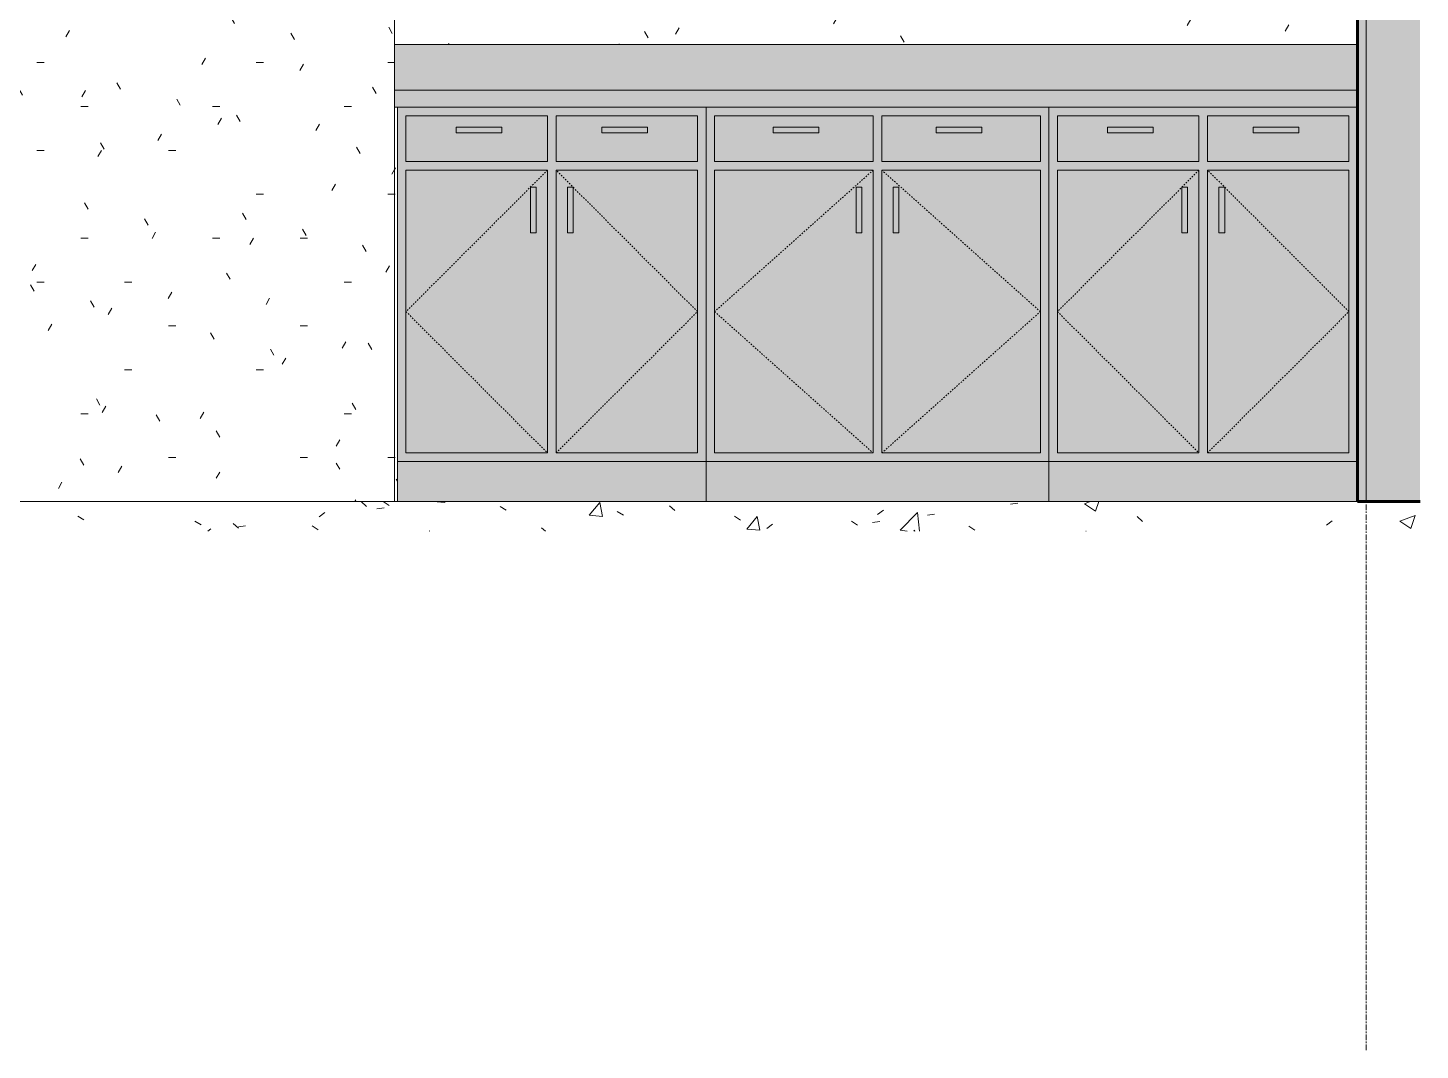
# Model space of a CAD drawing. Header units: inches. Extents: x -1667 to 6641, y -48 to 265.
# Drawn here: x 6511.6 to 6633.5, y -48 to 41.5 of the extents above; entities that cross this region are included whole.
import ezdxf

# ---------------------------------------------------------------- set-up
doc = ezdxf.new("R2010")
doc.units = ezdxf.units.IN
doc.header["$MEASUREMENT"] = 0
doc.linetypes.add('Dash', pattern=[0.25, 0.125, -0.125])
doc.linetypes.add('Grid Line 1_2_', pattern=[0.875, 0.5, -0.125, 0.125, -0.125])
for name, color, linetype, lineweight in [('A-WALL', 113, 'Continuous', 18), ('A-WALL-PATT', 111, 'Continuous', 18), ('C-BLDG-PADS', 91, 'Continuous', 9), ('I-WALL', 2, 'Continuous', 18), ('L-SITE-WALL', 31, 'Continuous', 18), ('Q-CASE', 31, 'Continuous', 9), ('S-GRID', 1, 'Continuous', 9)]:
    doc.layers.add(name, color=color, linetype=linetype, lineweight=lineweight)
pattern_1 = [(0, (6546.986, 0), (15.36, 3.84), [0.634, -10.886, 0.634, -10.886, -61.44]), (0, (6546.986, 0), (15.36, 3.84), [-23.04, 0.634, -22.406, 0.634, -10.886, -26.88]), (0, (6546.986, 0), (15.36, 3.84), [-57.6, 0.634, -7.046, 0.634, -18.566]), (120, (6552.746, 1.92), (-11.00554, 11.38215), [0.634, -10.886, 0.634, -10.886, -61.44]), (120, (6552.746, 1.92), (-11.00554, 11.38215), [-23.04, 0.634, -22.406, 0.634, -10.886, -26.88]), (120, (6552.746, 1.92), (-11.00554, 11.38215), [-57.6, 0.634, -7.046, 0.634, -18.566]), (240, (6554.666, 9.6), (-4.35446, -15.22215), [0.634, -10.886, 0.634, -10.886, -61.44]), (240, (6554.666, 9.6), (-4.35446, -15.22215), [-23.04, 0.634, -22.406, 0.634, -10.886, -26.88]), (240, (6554.666, 9.6), (-4.35446, -15.22215), [-57.6, 0.634, -7.046, 0.634, -18.566])]

# ---------------------------------------------------------------- blocks, each defined once
blk = doc.blocks.new('Open Source Metal Building_Exterior_rvt-20-Conference - North Elevation')
at = {"layer": 'A-WALL-PATT', "lineweight": 9}
h = blk.add_hatch(dxfattribs=at)
h.set_pattern_fill('FP_41', color=8, style=0, pattern_type=2)
h.set_pattern_definition([(161.57, (6547.226, 0.24), (-1.92045124, 0.00015035), [0, -13.661, 1.517, 0]), (18.43, (6546.746, 0.24), (-1.92045124, -0.00015035), [0, -13.661, 1.517, 0]), (108.43, (6547.226, 0.24), (0.95996907, -4.80073665), [4.553, -10.625]), (71.57, (6546.746, 0.24), (0.95996907, 4.80073665), [4.553, -10.625])])
h.paths.add_polyline_path([(2034.31, 0), (2039.04, 0), (2039.04, 163.01), (2034.31, 163.01), (2034.31, 38.8)], flags=0)
at = {"layer": 'C-BLDG-PADS'}
h = blk.add_hatch(dxfattribs=at)
h.set_pattern_fill('FP_43', style=0, pattern_type=2)
h.set_pattern_definition([(50, (6546.986, 0), (13.77135, -1.20496), [1.44, -15.84]), (355, (6546.986, 0), (-2.66442, 14.442176), [1.152, -12.672]), (100.451, (6548.134, -0.1), (11.107076, 13.237366), [1.224, -13.462]), (46.184, (6546.986, 3.84), (20.491284, -3.17785), [2.16, -23.76]), (96.636, (6548.694, 3.575), (17.94587, 18.70315), [1.836, -20.193]), (351.184, (6546.986, 3.84), (17.94541, 18.70261), [1.728, -19.008]), (21, (6548.906, 2.88), (11.460518, -7.730365), [1.44, -15.84]), (326, (6548.906, 2.88), (4.67135, 13.92315), [1.152, -12.672]), (71.451, (6549.861, 2.236), (16.13207, 6.192844), [1.224, -13.462]), (37.5, (6546.986, 0), (0.233123, 6.39175), [0.634, -11.885, 0.634, -12.23, -12.72]), (37.5, (6546.986, 0), (0.233123, 6.39175), [-25.382, 0.634, -12.086]), (7.5, (6546.986, 0), (5.0507295, 7.573041), [0.634, -6.701, 0.634, -11.597, -4.848]), (7.5, (6546.986, 0), (5.0507295, 7.573041), [-19.565, 0.634, -4.214]), (327.5, (6542.705, 0), (10.2495805, -0.43289), [0.634, -4.166, 0.634, -14.342, -19.872]), (327.5, (6542.705, 0), (10.2495805, -0.43289), [-19.776, 0.634, -19.238]), (317.5, (6540.785, 0), (11.19739, 1.922144), [0.634, -5.606, 0.634, -9.312, -14.112]), (317.5, (6540.785, 0), (11.19739, 1.922144), [-16.186, 0.634, -13.478])])
h.paths.add_polyline_path([(1795.41, -2.6), (2039.04, -2.6), (2039.04, 0), (1795.41, 0)], flags=0)
at = {"layer": 'L-SITE-WALL', "lineweight": 5}
blk.add_hatch(color=21, dxfattribs=at).paths.add_polyline_path([(2033.56, 0), (2034.31, 0), (2034.31, 163.01), (2033.56, 163.01), (2033.56, 38.8)], flags=0)
at = {"layer": 'A-WALL', "color": 250}
blk.add_line((2034.31, 0), (2034.31, 163.01), dxfattribs=at)
at = {"layer": 'C-BLDG-PADS', "color": 250, "lineweight": 18}
blk.add_line((2039.04, 0), (1795.41, 0), dxfattribs=at)
at = {"layer": 'L-SITE-WALL', "color": 130, "lineweight": 60}
for p, q in [((2033.56, 163.01), (2033.56, 0)), ((2033.56, 0), (2039.04, 0))]:
    blk.add_line(p, q, dxfattribs=at)
at = {"layer": 'S-GRID', "linetype": 'Grid Line 1_2_'}
blk.add_line((2034.31, -48), (2034.31, 211.35), dxfattribs=at)
blk = doc.blocks.new('Counter Top - 24_ Depth-616032-Conference - North Elevation')
at = {"layer": 'Q-CASE'}
for points in [[(2033.56, 36), (2033.56, 40), (1949.31, 40), (1949.31, 36), (1978.13, 36)], [(1978.13, 34.5), (2033.56, 34.5), (2033.56, 36), (1949.31, 36), (1949.31, 34.5)]]:
    blk.add_hatch(color=256, dxfattribs=at).paths.add_polyline_path(points, flags=0)
for p, q in [((1949.31, 40), (2033.56, 40)), ((1949.31, 36), (2033.56, 36)), ((2033.56, 34.5), (1949.31, 34.5))]:
    blk.add_line(p, q, dxfattribs=at)
blk = doc.blocks.new('Base Cabinet-Double Door _ 2 Drawer - 27_-581375-Conference - North Elevation')
at = {"layer": 'Q-CASE'}
h = blk.add_hatch(color=256, dxfattribs=at)
h.paths.add_polyline_path([(1949.56, 3.5), (1976.56, 3.5), (1976.56, 34.5), (1949.56, 34.5), (1949.56, 23.5)], flags=0)
h.paths.add_polyline_path([(1961.69, 23.5), (1961.19, 23.5), (1961.19, 27.5), (1961.69, 27.5)], flags=0)
h.paths.add_polyline_path([(1964.44, 23.5), (1964.44, 27.5), (1964.94, 27.5), (1964.94, 23.5)], flags=0)
h.paths.add_polyline_path([(1954.69, 32.25), (1954.69, 32.75), (1958.69, 32.75), (1958.69, 32.25)], flags=0)
h.paths.add_polyline_path([(1967.44, 32.25), (1967.44, 32.75), (1971.44, 32.75), (1971.44, 32.25)], flags=0)
h = blk.add_hatch(color=256, dxfattribs=at)
h.paths.add_polyline_path([(1961.19, 23.5), (1961.69, 23.5), (1961.69, 27.5), (1961.19, 27.5)], flags=0)
h.paths.add_polyline_path([(1964.94, 23.5), (1964.94, 27.5), (1964.44, 27.5), (1964.44, 23.5)], flags=0)
h.paths.add_polyline_path([(1958.69, 32.25), (1958.69, 32.75), (1954.69, 32.75), (1954.69, 32.25)], flags=0)
h.paths.add_polyline_path([(1967.44, 32.25), (1971.44, 32.25), (1971.44, 32.75), (1967.44, 32.75)], flags=0)
blk.add_hatch(color=256, dxfattribs=at).paths.add_polyline_path([(1950.31, 0), (1976.56, 0), (1976.56, 3.5), (1949.56, 3.5), (1949.56, 0)], flags=0)
for p, q in [((1949.56, 34.5), (1949.56, 3.5)), ((1976.56, 3.5), (1976.56, 34.5)), ((1950.31, 29.75), (1950.31, 33.75)), ((1950.31, 33.75), (1962.69, 33.75)), ((1962.69, 29.75), (1962.69, 33.75)), ((1963.44, 33.75), (1975.81, 33.75)), ((1963.44, 29.75), (1963.44, 33.75)), ((1975.81, 33.75), (1975.81, 29.75)), ((1958.69, 32.75), (1954.69, 32.75)), ((1954.69, 32.75), (1954.69, 32.25)), ((1954.69, 32.25), (1958.69, 32.25)), ((1958.69, 32.25), (1958.69, 32.75)), ((1971.44, 32.75), (1967.44, 32.75)), ((1967.44, 32.75), (1967.44, 32.25)), ((1967.44, 32.25), (1971.44, 32.25)), ((1971.44, 32.25), (1971.44, 32.75)), ((1962.69, 29.75), (1950.31, 29.75)), ((1975.81, 29.75), (1963.44, 29.75)), ((1950.31, 4.25), (1950.31, 29)), ((1950.31, 29), (1962.69, 29)), ((1962.69, 4.25), (1962.69, 29)), ((1963.44, 29), (1975.81, 29)), ((1963.44, 4.25), (1963.44, 29)), ((1975.81, 29), (1975.81, 4.25)), ((1961.69, 27.5), (1961.19, 27.5)), ((1961.19, 27.5), (1961.19, 23.5)), ((1961.69, 23.5), (1961.69, 27.5)), ((1964.94, 27.5), (1964.44, 27.5)), ((1964.44, 27.5), (1964.44, 23.5)), ((1964.94, 23.5), (1964.94, 27.5)), ((1961.19, 23.5), (1961.69, 23.5)), ((1964.44, 23.5), (1964.94, 23.5)), ((1962.69, 4.25), (1950.31, 4.25)), ((1975.81, 4.25), (1963.44, 4.25)), ((1949.56, 3.5), (1976.56, 3.5)), ((1949.56, 0), (1949.56, 3.5)), ((1976.56, 3.5), (1976.56, 0))]:
    blk.add_line(p, q, dxfattribs=at)
at = {"layer": 'Q-CASE', "linetype": 'Dash'}
for p, q in [((1962.69, 29), (1950.31, 16.62)), ((1975.81, 16.62), (1963.44, 29)), ((1950.31, 16.62), (1962.69, 4.25)), ((1963.44, 4.25), (1975.81, 16.62))]:
    blk.add_line(p, q, dxfattribs=at)
blk = doc.blocks.new('Base Cabinet-Double Door _ 2 Drawer - 30_-703844-Conference - North Elevation')
at = {"layer": 'Q-CASE'}
h = blk.add_hatch(color=256, dxfattribs=at)
h.paths.add_polyline_path([(1992.94, 3.5), (2006.56, 3.5), (2006.56, 34.5), (1976.56, 34.5), (1976.56, 3.5), (1990.19, 3.5)], flags=0)
h.paths.add_polyline_path([(1989.69, 23.5), (1989.69, 27.5), (1990.19, 27.5), (1990.19, 23.5)], flags=0)
h.paths.add_polyline_path([(1992.94, 23.5), (1992.94, 27.5), (1993.44, 27.5), (1993.44, 23.5)], flags=0)
h.paths.add_polyline_path([(1986.44, 32.25), (1982.44, 32.25), (1982.44, 32.75), (1986.44, 32.75)], flags=0)
h.paths.add_polyline_path([(2000.69, 32.25), (1996.69, 32.25), (1996.69, 32.75), (2000.69, 32.75)], flags=0)
h = blk.add_hatch(color=256, dxfattribs=at)
h.paths.add_polyline_path([(1992.94, 23.5), (1993.44, 23.5), (1993.44, 27.5), (1992.94, 27.5)], flags=0)
h.paths.add_polyline_path([(1990.19, 23.5), (1990.19, 27.5), (1989.69, 27.5), (1989.69, 23.5)], flags=0)
h.paths.add_polyline_path([(1982.44, 32.25), (1986.44, 32.25), (1986.44, 32.75), (1982.44, 32.75)], flags=0)
h.paths.add_polyline_path([(1996.69, 32.25), (2000.69, 32.25), (2000.69, 32.75), (1996.69, 32.75)], flags=0)
blk.add_hatch(color=256, dxfattribs=at).paths.add_polyline_path([(1978.13, 0), (2006.56, 0), (2006.56, 3.5), (1976.56, 3.5), (1976.56, 0), (1977.31, 0)], flags=0)
for p, q in [((1976.56, 34.5), (1976.56, 3.5)), ((2006.56, 3.5), (2006.56, 34.5)), ((1977.31, 29.75), (1977.31, 33.75)), ((1977.31, 33.75), (1991.19, 33.75)), ((1991.19, 29.75), (1991.19, 33.75)), ((1991.94, 33.75), (2005.81, 33.75)), ((1991.94, 29.75), (1991.94, 33.75)), ((2005.81, 33.75), (2005.81, 29.75)), ((1986.44, 32.75), (1982.44, 32.75)), ((1982.44, 32.75), (1982.44, 32.25)), ((1982.44, 32.25), (1986.44, 32.25)), ((1986.44, 32.25), (1986.44, 32.75)), ((2000.69, 32.75), (1996.69, 32.75)), ((1996.69, 32.75), (1996.69, 32.25)), ((1996.69, 32.25), (2000.69, 32.25)), ((2000.69, 32.25), (2000.69, 32.75)), ((1991.19, 29.75), (1977.31, 29.75)), ((2005.81, 29.75), (1991.94, 29.75)), ((1977.31, 4.25), (1977.31, 29)), ((1977.31, 29), (1991.19, 29)), ((1991.19, 4.25), (1991.19, 29)), ((1991.94, 29), (2005.81, 29)), ((1991.94, 4.25), (1991.94, 29)), ((2005.81, 29), (2005.81, 4.25)), ((1990.19, 27.5), (1989.69, 27.5)), ((1989.69, 27.5), (1989.69, 23.5)), ((1990.19, 23.5), (1990.19, 27.5)), ((1993.44, 27.5), (1992.94, 27.5)), ((1992.94, 27.5), (1992.94, 23.5)), ((1993.44, 23.5), (1993.44, 27.5)), ((1989.69, 23.5), (1990.19, 23.5)), ((1992.94, 23.5), (1993.44, 23.5)), ((1991.19, 4.25), (1977.31, 4.25)), ((2005.81, 4.25), (1991.94, 4.25)), ((1976.56, 3.5), (2006.56, 3.5)), ((1976.56, 0), (1976.56, 3.5)), ((2006.56, 3.5), (2006.56, 0))]:
    blk.add_line(p, q, dxfattribs=at)
at = {"layer": 'Q-CASE', "linetype": 'Dash'}
for p, q in [((1991.19, 29), (1977.31, 16.62)), ((2005.81, 16.62), (1991.94, 29)), ((1977.31, 16.62), (1991.19, 4.25)), ((1991.94, 4.25), (2005.81, 16.62))]:
    blk.add_line(p, q, dxfattribs=at)
blk = doc.blocks.new('Base Cabinet-Double Door _ 2 Drawer - 27_-V49-Conference - North Elevation')
at = {"layer": 'Q-CASE'}
h = blk.add_hatch(color=256, dxfattribs=at)
h.paths.add_polyline_path([(2006.56, 3.5), (2033.56, 3.5), (2033.56, 34.5), (2006.56, 34.5), (2006.56, 23.5)], flags=0)
h.paths.add_polyline_path([(2018.69, 23.5), (2018.19, 23.5), (2018.19, 27.5), (2018.69, 27.5)], flags=0)
h.paths.add_polyline_path([(2021.44, 23.5), (2021.44, 27.5), (2021.94, 27.5), (2021.94, 23.5)], flags=0)
h.paths.add_polyline_path([(2011.69, 32.25), (2011.69, 32.75), (2015.69, 32.75), (2015.69, 32.25)], flags=0)
h.paths.add_polyline_path([(2024.44, 32.25), (2024.44, 32.75), (2028.44, 32.75), (2028.44, 32.25)], flags=0)
h = blk.add_hatch(color=256, dxfattribs=at)
h.paths.add_polyline_path([(2018.19, 23.5), (2018.69, 23.5), (2018.69, 27.5), (2018.19, 27.5)], flags=0)
h.paths.add_polyline_path([(2021.94, 23.5), (2021.94, 27.5), (2021.44, 27.5), (2021.44, 23.5)], flags=0)
h.paths.add_polyline_path([(2015.69, 32.25), (2015.69, 32.75), (2011.69, 32.75), (2011.69, 32.25)], flags=0)
h.paths.add_polyline_path([(2024.44, 32.25), (2028.44, 32.25), (2028.44, 32.75), (2024.44, 32.75)], flags=0)
blk.add_hatch(color=256, dxfattribs=at).paths.add_polyline_path([(2007.31, 0), (2033.56, 0), (2033.56, 3.5), (2006.56, 3.5), (2006.56, 0)], flags=0)
for p, q in [((2006.56, 34.5), (2006.56, 3.5)), ((2007.31, 29.75), (2007.31, 33.75)), ((2007.31, 33.75), (2019.69, 33.75)), ((2019.69, 29.75), (2019.69, 33.75)), ((2020.44, 33.75), (2032.81, 33.75)), ((2020.44, 29.75), (2020.44, 33.75)), ((2032.81, 33.75), (2032.81, 29.75)), ((2015.69, 32.75), (2011.69, 32.75)), ((2011.69, 32.75), (2011.69, 32.25)), ((2011.69, 32.25), (2015.69, 32.25)), ((2015.69, 32.25), (2015.69, 32.75)), ((2028.44, 32.75), (2024.44, 32.75)), ((2024.44, 32.75), (2024.44, 32.25)), ((2024.44, 32.25), (2028.44, 32.25)), ((2028.44, 32.25), (2028.44, 32.75)), ((2019.69, 29.75), (2007.31, 29.75)), ((2032.81, 29.75), (2020.44, 29.75)), ((2007.31, 4.25), (2007.31, 29)), ((2007.31, 29), (2019.69, 29)), ((2019.69, 4.25), (2019.69, 29)), ((2020.44, 29), (2032.81, 29)), ((2020.44, 4.25), (2020.44, 29)), ((2032.81, 29), (2032.81, 4.25)), ((2018.69, 27.5), (2018.19, 27.5)), ((2018.19, 27.5), (2018.19, 23.5)), ((2018.69, 23.5), (2018.69, 27.5)), ((2021.94, 27.5), (2021.44, 27.5)), ((2021.44, 27.5), (2021.44, 23.5)), ((2021.94, 23.5), (2021.94, 27.5)), ((2018.19, 23.5), (2018.69, 23.5)), ((2021.44, 23.5), (2021.94, 23.5)), ((2019.69, 4.25), (2007.31, 4.25)), ((2032.81, 4.25), (2020.44, 4.25)), ((2006.56, 3.5), (2033.56, 3.5)), ((2006.56, 0), (2006.56, 3.5))]:
    blk.add_line(p, q, dxfattribs=at)
at = {"layer": 'Q-CASE', "linetype": 'Dash'}
for p, q in [((2019.69, 29), (2007.31, 16.62)), ((2032.81, 16.62), (2020.44, 29)), ((2007.31, 16.62), (2019.69, 4.25)), ((2020.44, 4.25), (2032.81, 16.62))]:
    blk.add_line(p, q, dxfattribs=at)

msp = doc.modelspace()

# ---------------------------------------------------------------- hatches: boundary and pattern name
at = {"layer": 'A-WALL-PATT', "lineweight": 9}
h = msp.add_hatch(dxfattribs=at)
h.set_pattern_fill('FP_40', color=256, style=0, pattern_type=2)
h.set_pattern_definition(pattern_1)
h.paths.add_polyline_path([(6397.54, 0), (6398.36, 0), (6398.36, 87), (6440.36, 87), (6440.36, 0), (6538.98, 0), (6538.98, 151.57), (6395.53, 151.57), (6395.55, 136.51), (6395.64, 136.31), (6395.68, 136.24), (6395.79, 136.13), (6395.92, 136.05), (6396.06, 136), (6396.21, 135.98), (6399.11, 135.98), (6399.11, 135.05), (6393.04, 135.05), (6393.04, 98), (6397.54, 98), (6397.54, 2)], flags=0)
h.paths.add_polyline_path([(6393.04, 135.98), (6394.65, 136), (6394.79, 136.05), (6394.96, 136.17), (6395.07, 136.31), (6395.11, 136.37), (6395.16, 136.51), (6395.18, 136.66), (6395.18, 151.57), (6393.04, 151.57), (6393.04, 137.14)], flags=0)
h = msp.add_hatch(dxfattribs=at)
h.set_pattern_fill('FP_40', color=256, style=0, pattern_type=2)
h.set_pattern_definition(pattern_1)
h.paths.add_polyline_path([(6543.73, 0), (6543.73, 151.57), (6538.98, 151.57), (6538.98, 0)], flags=0)
h = msp.add_hatch(dxfattribs=at)
h.set_pattern_fill('FP_40', color=256, style=0, pattern_type=2)
h.set_pattern_definition(pattern_1)
h.paths.add_polyline_path([(6543.98, 0), (6543.98, 34.5), (6543.73, 34.5), (6543.73, 0)], flags=0)
h.paths.add_polyline_path([(6543.73, 40), (6627.98, 40), (6627.98, 54), (6543.98, 54), (6543.98, 84), (6627.98, 84), (6627.98, 151.57), (6623.91, 151.57), (6623.93, 137.72), (6623.98, 137.57), (6624.06, 137.45), (6624.17, 137.34), (6624.3, 137.26), (6624.45, 137.21), (6624.59, 137.19), (6627.48, 137.19), (6627.48, 135.05), (6619.98, 135.05), (6619.98, 137.19), (6623.03, 137.21), (6623.17, 137.26), (6623.3, 137.34), (6623.41, 137.45), (6623.49, 137.58), (6623.54, 137.73), (6623.55, 137.87), (6623.55, 151.57), (6543.73, 151.57), (6543.73, 49.15)], flags=0)

# ---------------------------------------------------------------- linework, layer by layer
at = {"layer": 'I-WALL'}
msp.add_line((6543.73, 151.57), (6543.73, 0), dxfattribs=at)

# ---------------------------------------------------------------- block references
at = {"layer": 'Q-CASE'}
for name in ['Counter Top - 24_ Depth-616032-Conference - North Elevation', 'Base Cabinet-Double Door _ 2 Drawer - 27_-581375-Conference - North Elevation', 'Base Cabinet-Double Door _ 2 Drawer - 30_-703844-Conference - North Elevation', 'Base Cabinet-Double Door _ 2 Drawer - 27_-V49-Conference - North Elevation']:
    msp.add_blockref(name, (4594.42, 0), dxfattribs=at)

# ---------------------------------------------------------------- next in the draw order: block references
at = {"color": 90, "lineweight": 5}
msp.add_blockref('Open Source Metal Building_Exterior_rvt-20-Conference - North Elevation', (4594.42, 0), dxfattribs=at)

doc.saveas('drawing.dxf')
